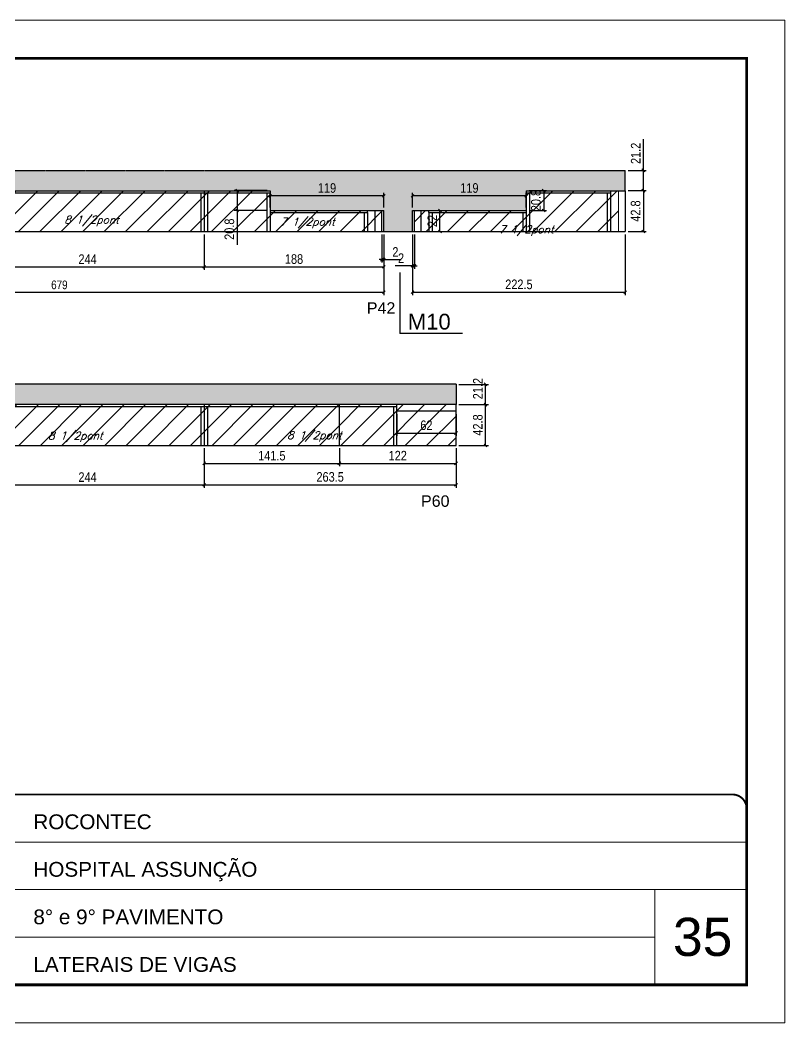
# Model space of a CAD drawing. Extents: x -20960 to -5926, y -2106 to 21915.
# Drawn here: x -8352 to -7552, y 11677 to 12727 of the extents above; entities that cross this region are included whole.
import ezdxf

# ---------------------------------------------------------------- set-up
doc = ezdxf.new("R2010")
doc.units = 0
doc.linetypes.add('CONTINUO', pattern=[0])
doc.linetypes.add('DASHED', pattern=[0.75, 0.5, -0.25])
for name, color, linetype in [('5', 5, 'Continuous'), ('COTA', 241, 'Continuous'), ('NOMENCLATURA', 7, 'Continuous'), ('Painéis', 200, 'Continuous'), ('SARR_2.2x7', 40, 'Continuous'), ('SARR_3.5x7', 81, 'Continuous'), ('texto', 7, 'Continuous')]:
    doc.layers.add(name, color=color, linetype=linetype)
for name, color, linetype, lineweight in [('CARIMBO', 255, 'Continuous', 9), ('Folhas', 255, 'Continuous', 9), ('Hachura', 251, 'Continuous', 9), ('Sarr 2.2x7', 40, 'Continuous', 9), ('SARRAFO DE PRESSAO', 251, 'DASHED', 9)]:
    doc.layers.add(name, color=color, linetype=linetype, lineweight=lineweight)
doc.styles.add('ARIAL', font='arial.ttf')
doc.styles.add('COTA TECNICA', font='techl___.ttf', dxfattribs={"height": 10})
doc.styles.add('COTA TECNICA-50', font='techl___.ttf', dxfattribs={"height": 9})
doc.styles.add('Romans', font='romans.shx')
doc.styles.get("Standard").update_dxf_attribs({"font": 'arial.ttf'})
doc.dimstyles.new('COTA PAINEL-50', dxfattribs={"dimtxt": 9, "dimasz": 3, "dimexe": 3, "dimexo": 3, "dimgap": 3, "dimtad": 1, "dimdec": 1, "dimzin": 12, "dimdsep": 46, "dimtxsty": 'COTA TECNICA-50', "dimblk1": 'OBLIQUE', "dimblk2": 'OBLIQUE', "dimsah": 1, "dimcen": 0.9, "dimclrd": 4, "dimclre": 4, "dimclrt": 240, "dimadec": 1, "dimazin": 3, "dimtfac": 1, "dimtdec": 1, "dimtmove": 0, "dimatfit": 3, "dimfxl": 1, "dimtolj": 1, "dimtzin": 12, "dimarcsym": 0})
doc.dimstyles.new('PAINEL', dxfattribs={"dimtxt": 10, "dimasz": 3, "dimexe": 3, "dimexo": 3, "dimgap": 3, "dimtad": 1, "dimdec": 1, "dimzin": 12, "dimdsep": 46, "dimtxsty": 'COTA TECNICA', "dimblk1": 'OBLIQUE', "dimblk2": 'OBLIQUE', "dimsah": 1, "dimcen": 0.9, "dimclrd": 4, "dimclre": 4, "dimclrt": 240, "dimadec": 1, "dimazin": 3, "dimtfac": 1, "dimtdec": 1, "dimtmove": 0, "dimatfit": 3, "dimfxl": 1, "dimtolj": 1, "dimtzin": 12, "dimarcsym": 0})
pattern_1 = [(45, (3170, 2297.15), (-11.22532, 11.22532), [])]

# ---------------------------------------------------------------- blocks, each defined once
blk = doc.blocks.new('9999999999')
at = {"color": 30, "linetype": 'CONTINUO'}
for p, q in [((98564.6, 34379.6), (99584, 34379.6)), ((98564.6, 34329.8), (99488, 34329.8)), ((99584, 34329.8), (99488, 34329.8)), ((99488, 34329.8), (99488, 34230.2)), ((98564.6, 34280), (99488, 34280))]:
    blk.add_line(p, q, dxfattribs=at)
at = {"color": 30, "linetype": 'CONTINUO', "const_width": 2}
blk.add_lwpolyline([(99584, 34230.2), (99584, 34414.4, 0.414214), (99569, 34429.4), (98229, 34429.4, 0.414214), (98214, 34414.4), (98214, 34245.2, 0.414214), (98229, 34230.2), (99584, 34230.2)], format="xyb", dxfattribs=at)
at = {"layer": 'Folhas'}
blk.add_lwpolyline([(98139, 34190.2), (99624, 34190.2), (99624, 35240.2), (98139, 35240.2)], close=True, dxfattribs=at)
at = {"layer": 'Folhas', "color": 30, "const_width": 3}
blk.add_lwpolyline([(98214, 34230.2), (99584, 34230.2), (99584, 35200.2), (98214, 35200.2)], close=True, dxfattribs=at)
at = {"color": 7, "linetype": 'Continuous', "ltscale": 5, "style": 'ARIAL'}
for s, height, p in [('ROCONTEC', 15.48, (98837.7, 34393.1)), ('HOSPITAL ASSUNÇÃO', 15.483, (98837.7, 34343.3)), ('8° e 9° PAVIMENTO', 15.483, (98837.7, 34293.5)), ('LATERAIS DE VIGAS', 15.483, (98837.7, 34243.7))]:
    blk.add_text(s, height=height, dxfattribs=at).set_placement(p)
blk = doc.blocks.new('_Oblique')
at = {"color": 0, "linetype": 'ByBlock', "lineweight": -2}
blk.add_line((-0.5, -0.5), (0.5, 0.5), dxfattribs=at)
blk = doc.blocks.new('*D7624')
at = {"layer": 'COTA', "color": 4, "linetype": 'ByBlock', "lineweight": -2, "transparency": 16777216}
for p, q in [((-8159.6, 12502.4), (-8159.6, 12465.4)), ((-7971.6, 12502.4), (-7971.6, 12465.4)), ((-8159.6, 12468.4), (-7971.6, 12468.4))]:
    blk.add_line(p, q, dxfattribs=at)
at = {"layer": 'Defpoints', "color": 0, "linetype": 'ByBlock', "transparency": 16777216}
for p in [(-8159.6, 12505.4), (-7971.6, 12505.4), (-7971.6, 12468.4)]:
    blk.add_point(p, dxfattribs=at)
at = {"layer": 'COTA', "color": 4, "linetype": 'ByBlock', "lineweight": -2, "transparency": 16777216, "xscale": 3, "yscale": 3, "zscale": 3, "rotation": 180}
blk.add_blockref('_Oblique', (-8159.6, 12468.4), dxfattribs=at)
at = {"layer": 'COTA', "color": 4, "linetype": 'ByBlock', "lineweight": -2, "transparency": 16777216, "xscale": 3, "yscale": 3, "zscale": 3}
blk.add_blockref('_Oblique', (-7971.6, 12468.4), dxfattribs=at)
at = {"layer": 'COTA', "color": 240, "linetype": 'ByBlock', "transparency": 16777216, "insert": (-8065.6, 12476.5), "char_height": 10, "attachment_point": 5, "style": 'COTA TECNICA'}
blk.add_mtext('\\A1;188', dxfattribs=at)
blk = doc.blocks.new('*D7567')
at = {"layer": 'COTA', "color": 4, "linetype": 'ByBlock', "lineweight": -2, "transparency": 16777216}
for p, q in [((-7941.6, 12502.4), (-7941.6, 12438.9)), ((-7719.1, 12502.4), (-7719.1, 12438.9)), ((-7941.6, 12441.9), (-7719.1, 12441.9))]:
    blk.add_line(p, q, dxfattribs=at)
at = {"layer": 'Defpoints', "color": 0, "linetype": 'ByBlock', "transparency": 16777216}
for p in [(-7941.6, 12505.4), (-7719.1, 12505.4), (-7719.1, 12441.9)]:
    blk.add_point(p, dxfattribs=at)
at = {"layer": 'COTA', "color": 4, "linetype": 'ByBlock', "lineweight": -2, "transparency": 16777216, "xscale": 3, "yscale": 3, "zscale": 3, "rotation": 180}
blk.add_blockref('_Oblique', (-7941.6, 12441.9), dxfattribs=at)
at = {"layer": 'COTA', "color": 4, "linetype": 'ByBlock', "lineweight": -2, "transparency": 16777216, "xscale": 3, "yscale": 3, "zscale": 3}
blk.add_blockref('_Oblique', (-7719.1, 12441.9), dxfattribs=at)
at = {"layer": 'COTA', "color": 240, "linetype": 'ByBlock', "transparency": 16777216, "insert": (-7830.3, 12450), "char_height": 10, "attachment_point": 5, "style": 'COTA TECNICA'}
blk.add_mtext('\\A1;222.5', dxfattribs=at)
blk = doc.blocks.new('*D7625')
at = {"layer": 'COTA', "color": 4, "linetype": 'ByBlock', "lineweight": -2, "transparency": 16777216}
for p, q in [((-7819.6, 12548.2), (-7801.4, 12548.2)), ((-7804.4, 12548.2), (-7804.4, 12527.4)), ((-7819.6, 12527.4), (-7801.4, 12527.4))]:
    blk.add_line(p, q, dxfattribs=at)
at = {"layer": 'Defpoints', "color": 0, "linetype": 'ByBlock', "transparency": 16777216}
for p in [(-7822.6, 12548.2), (-7822.6, 12527.4), (-7804.4, 12527.4)]:
    blk.add_point(p, dxfattribs=at)
at = {"layer": 'COTA', "color": 4, "linetype": 'ByBlock', "lineweight": -2, "transparency": 16777216, "xscale": 3, "yscale": 3, "zscale": 3}
for p, rotation in [((-7804.4, 12548.2), 90), ((-7804.4, 12527.4), 270)]:
    blk.add_blockref('_Oblique', p, dxfattribs=dict(at, rotation=rotation))
at = {"layer": 'COTA', "color": 240, "linetype": 'ByBlock', "transparency": 16777216, "insert": (-7812.5, 12537.8), "char_height": 10, "attachment_point": 5, "rotation": 90, "style": 'COTA TECNICA'}
blk.add_mtext('\\A1;20.8', dxfattribs=at)
blk = doc.blocks.new('*D7626')
at = {"layer": 'COTA', "color": 4, "linetype": 'ByBlock', "lineweight": -2, "transparency": 16777216}
for p, q in [((-7941.6, 12530.4), (-7941.6, 12545.8)), ((-7822.6, 12542.8), (-7941.6, 12542.8)), ((-7822.6, 12530.4), (-7822.6, 12545.8))]:
    blk.add_line(p, q, dxfattribs=at)
at = {"layer": 'Defpoints', "color": 0, "linetype": 'ByBlock', "transparency": 16777216}
for p in [(-7941.6, 12542.8), (-7941.6, 12527.4), (-7822.6, 12527.4)]:
    blk.add_point(p, dxfattribs=at)
at = {"layer": 'COTA', "color": 4, "linetype": 'ByBlock', "lineweight": -2, "transparency": 16777216, "xscale": 3, "yscale": 3, "zscale": 3, "rotation": 180}
blk.add_blockref('_Oblique', (-7941.6, 12542.8), dxfattribs=at)
at = {"layer": 'COTA', "color": 4, "linetype": 'ByBlock', "lineweight": -2, "transparency": 16777216, "xscale": 3, "yscale": 3, "zscale": 3}
blk.add_blockref('_Oblique', (-7822.6, 12542.8), dxfattribs=at)
at = {"layer": 'COTA', "color": 240, "linetype": 'ByBlock', "transparency": 16777216, "insert": (-7882.1, 12550.9), "char_height": 10, "attachment_point": 5, "style": 'COTA TECNICA'}
blk.add_mtext('\\A1;119', dxfattribs=at)
blk = doc.blocks.new('*D7599')
at = {"layer": 'COTA', "color": 4, "linetype": 'ByBlock', "lineweight": -2, "transparency": 16777216}
for p, q in [((-7973.6, 12502.4), (-7973.6, 12473)), ((-7971.6, 12502.4), (-7971.6, 12473)), ((-7973.6, 12476), (-7976.6, 12476)), ((-7973.6, 12476), (-7971.6, 12476)), ((-7971.6, 12476), (-7953.5, 12476))]:
    blk.add_line(p, q, dxfattribs=at)
at = {"layer": 'Defpoints', "color": 0, "linetype": 'ByBlock', "transparency": 16777216}
for p in [(-7973.6, 12505.4), (-7971.6, 12505.4), (-7971.6, 12476)]:
    blk.add_point(p, dxfattribs=at)
at = {"layer": 'COTA', "color": 4, "linetype": 'ByBlock', "lineweight": -2, "transparency": 16777216, "xscale": 3, "yscale": 3, "zscale": 3}
blk.add_blockref('_Oblique', (-7973.6, 12476), dxfattribs=at)
at = {"layer": 'COTA', "color": 4, "linetype": 'ByBlock', "lineweight": -2, "transparency": 16777216, "xscale": 3, "yscale": 3, "zscale": 3, "rotation": 180}
blk.add_blockref('_Oblique', (-7971.6, 12476), dxfattribs=at)
at = {"layer": 'COTA', "color": 240, "linetype": 'ByBlock', "transparency": 16777216, "insert": (-7959.5, 12484), "char_height": 10, "attachment_point": 5, "style": 'COTA TECNICA'}
blk.add_mtext('\\A1;2', dxfattribs=at)
blk = doc.blocks.new('*D7600')
at = {"layer": 'COTA', "color": 4, "linetype": 'ByBlock', "lineweight": -2, "transparency": 16777216}
for p, q in [((-7941.6, 12502.4), (-7941.6, 12466.5)), ((-7939.6, 12502.4), (-7939.6, 12466.5)), ((-7941.6, 12469.5), (-7959.7, 12469.5)), ((-7939.6, 12469.5), (-7941.6, 12469.5)), ((-7939.6, 12469.5), (-7936.6, 12469.5))]:
    blk.add_line(p, q, dxfattribs=at)
at = {"layer": 'Defpoints', "color": 0, "linetype": 'ByBlock', "transparency": 16777216}
for p in [(-7941.6, 12505.4), (-7939.6, 12505.4), (-7941.6, 12469.5)]:
    blk.add_point(p, dxfattribs=at)
at = {"layer": 'COTA', "color": 4, "linetype": 'ByBlock', "lineweight": -2, "transparency": 16777216, "xscale": 3, "yscale": 3, "zscale": 3}
blk.add_blockref('_Oblique', (-7941.6, 12469.5), dxfattribs=at)
at = {"layer": 'COTA', "color": 4, "linetype": 'ByBlock', "lineweight": -2, "transparency": 16777216, "xscale": 3, "yscale": 3, "zscale": 3, "rotation": 180}
blk.add_blockref('_Oblique', (-7939.6, 12469.5), dxfattribs=at)
at = {"layer": 'COTA', "color": 240, "linetype": 'ByBlock', "transparency": 16777216, "insert": (-7953.6, 12477.5), "char_height": 10, "attachment_point": 5, "style": 'COTA TECNICA'}
blk.add_mtext('\\A1;2', dxfattribs=at)
blk = doc.blocks.new('*D7601')
at = {"layer": 'COTA', "color": 4, "linetype": 'ByBlock', "lineweight": -2, "transparency": 16777216}
for p, q in [((-8090.6, 12530.4), (-8090.6, 12545.8)), ((-7971.6, 12542.8), (-8090.6, 12542.8)), ((-7971.6, 12530.4), (-7971.6, 12545.8))]:
    blk.add_line(p, q, dxfattribs=at)
at = {"layer": 'Defpoints', "color": 0, "linetype": 'ByBlock', "transparency": 16777216}
for p in [(-8090.6, 12542.8), (-8090.6, 12527.4), (-7971.6, 12527.4)]:
    blk.add_point(p, dxfattribs=at)
at = {"layer": 'COTA', "color": 4, "linetype": 'ByBlock', "lineweight": -2, "transparency": 16777216, "xscale": 3, "yscale": 3, "zscale": 3, "rotation": 180}
blk.add_blockref('_Oblique', (-8090.6, 12542.8), dxfattribs=at)
at = {"layer": 'COTA', "color": 4, "linetype": 'ByBlock', "lineweight": -2, "transparency": 16777216, "xscale": 3, "yscale": 3, "zscale": 3}
blk.add_blockref('_Oblique', (-7971.6, 12542.8), dxfattribs=at)
at = {"layer": 'COTA', "color": 240, "linetype": 'ByBlock', "transparency": 16777216, "insert": (-8031.1, 12550.9), "char_height": 10, "attachment_point": 5, "style": 'COTA TECNICA'}
blk.add_mtext('\\A1;119', dxfattribs=at)
blk = doc.blocks.new('*D7602')
at = {"layer": 'COTA', "color": 4, "linetype": 'ByBlock', "lineweight": -2, "transparency": 16777216}
for p, q in [((-8093.6, 12548.2), (-8128.1, 12548.2)), ((-8125.1, 12548.2), (-8125.1, 12527.4)), ((-8093.6, 12527.4), (-8128.1, 12527.4)), ((-8125.1, 12527.4), (-8125.1, 12491.3))]:
    blk.add_line(p, q, dxfattribs=at)
at = {"layer": 'Defpoints', "color": 0, "linetype": 'ByBlock', "transparency": 16777216}
for p in [(-8090.6, 12548.2), (-8125.1, 12527.4), (-8090.6, 12527.4)]:
    blk.add_point(p, dxfattribs=at)
at = {"layer": 'COTA', "color": 4, "linetype": 'ByBlock', "lineweight": -2, "transparency": 16777216, "xscale": 3, "yscale": 3, "zscale": 3}
for p, rotation in [((-8125.1, 12548.2), 90), ((-8125.1, 12527.4), 270)]:
    blk.add_blockref('_Oblique', p, dxfattribs=dict(at, rotation=rotation))
at = {"layer": 'COTA', "color": 240, "linetype": 'ByBlock', "transparency": 16777216, "insert": (-8133.2, 12507.8), "char_height": 10, "attachment_point": 5, "rotation": 90, "style": 'COTA TECNICA'}
blk.add_mtext('\\A1;20.8', dxfattribs=at)
blk = doc.blocks.new('*D7550')
at = {"layer": 'COTA', "color": 4, "linetype": 'ByBlock', "lineweight": -2, "transparency": 16777216}
for p, q in [((-7716.1, 12548.2), (-7697.1, 12548.2)), ((-7700.1, 12548.2), (-7700.1, 12505.4)), ((-7716.1, 12505.4), (-7697.1, 12505.4))]:
    blk.add_line(p, q, dxfattribs=at)
at = {"layer": 'Defpoints', "color": 0, "linetype": 'ByBlock', "transparency": 16777216}
for p in [(-7719.1, 12548.2), (-7719.1, 12505.4), (-7700.1, 12505.4)]:
    blk.add_point(p, dxfattribs=at)
at = {"layer": 'COTA', "color": 4, "linetype": 'ByBlock', "lineweight": -2, "transparency": 16777216, "xscale": 3, "yscale": 3, "zscale": 3}
for p, rotation in [((-7700.1, 12548.2), 90), ((-7700.1, 12505.4), 270)]:
    blk.add_blockref('_Oblique', p, dxfattribs=dict(at, rotation=rotation))
at = {"layer": 'COTA', "color": 240, "linetype": 'ByBlock', "transparency": 16777216, "insert": (-7708.2, 12526.8), "char_height": 10, "attachment_point": 5, "rotation": 90, "style": 'COTA TECNICA'}
blk.add_mtext('\\A1;42.8', dxfattribs=at)
blk = doc.blocks.new('*D7551')
at = {"layer": 'COTA', "color": 4, "linetype": 'ByBlock', "lineweight": -2, "transparency": 16777216}
for p, q in [((-7700.1, 12569.4), (-7700.1, 12602.1)), ((-7716.1, 12569.4), (-7697.1, 12569.4)), ((-7700.1, 12548.2), (-7700.1, 12569.4)), ((-7716.1, 12548.2), (-7697.1, 12548.2))]:
    blk.add_line(p, q, dxfattribs=at)
at = {"layer": 'Defpoints', "color": 0, "linetype": 'ByBlock', "transparency": 16777216}
for p in [(-7719.1, 12569.4), (-7700.1, 12569.4), (-7719.1, 12548.2)]:
    blk.add_point(p, dxfattribs=at)
at = {"layer": 'COTA', "color": 4, "linetype": 'ByBlock', "lineweight": -2, "transparency": 16777216, "xscale": 3, "yscale": 3, "zscale": 3}
for p, rotation in [((-7700.1, 12569.4), 90), ((-7700.1, 12548.2), 270)]:
    blk.add_blockref('_Oblique', p, dxfattribs=dict(at, rotation=rotation))
at = {"layer": 'COTA', "color": 240, "linetype": 'ByBlock', "transparency": 16777216, "insert": (-7708.1, 12587.2), "char_height": 10, "attachment_point": 5, "rotation": 90, "style": 'COTA TECNICA'}
blk.add_mtext('\\A1;21.2', dxfattribs=at)
blk = doc.blocks.new('*D7603')
at = {"layer": 'COTA', "color": 4, "linetype": 'ByBlock', "lineweight": -2, "transparency": 16777216}
for p, q in [((-8403.6, 12502.4), (-8403.6, 12465.4)), ((-8159.6, 12502.4), (-8159.6, 12465.4)), ((-8403.6, 12468.4), (-8159.6, 12468.4))]:
    blk.add_line(p, q, dxfattribs=at)
at = {"layer": 'Defpoints', "color": 0, "linetype": 'ByBlock', "transparency": 16777216}
for p in [(-8403.6, 12505.4), (-8159.6, 12505.4), (-8159.6, 12468.4)]:
    blk.add_point(p, dxfattribs=at)
at = {"layer": 'COTA', "color": 4, "linetype": 'ByBlock', "lineweight": -2, "transparency": 16777216, "xscale": 3, "yscale": 3, "zscale": 3, "rotation": 180}
blk.add_blockref('_Oblique', (-8403.6, 12468.4), dxfattribs=at)
at = {"layer": 'COTA', "color": 4, "linetype": 'ByBlock', "lineweight": -2, "transparency": 16777216, "xscale": 3, "yscale": 3, "zscale": 3}
blk.add_blockref('_Oblique', (-8159.6, 12468.4), dxfattribs=at)
at = {"layer": 'COTA', "color": 240, "linetype": 'ByBlock', "transparency": 16777216, "insert": (-8281.6, 12476.5), "char_height": 10, "attachment_point": 5, "style": 'COTA TECNICA'}
blk.add_mtext('\\A1;244', dxfattribs=at)
blk = doc.blocks.new('*D7604')
at = {"layer": 'COTA', "color": 4, "linetype": 'ByBlock', "lineweight": -2, "transparency": 16777216}
for p, q in [((-7921.6, 12527.4), (-7909.9, 12527.4)), ((-7912.9, 12505.4), (-7912.9, 12527.4)), ((-7921.6, 12505.4), (-7909.9, 12505.4))]:
    blk.add_line(p, q, dxfattribs=at)
at = {"layer": 'Defpoints', "color": 0, "linetype": 'ByBlock', "transparency": 16777216}
for p in [(-7924.6, 12527.4), (-7912.9, 12527.4), (-7924.6, 12505.4)]:
    blk.add_point(p, dxfattribs=at)
at = {"layer": 'COTA', "color": 4, "linetype": 'ByBlock', "lineweight": -2, "transparency": 16777216, "xscale": 3, "yscale": 3, "zscale": 3}
for p, rotation in [((-7912.9, 12527.4), 90), ((-7912.9, 12505.4), 270)]:
    blk.add_blockref('_Oblique', p, dxfattribs=dict(at, rotation=rotation))
at = {"layer": 'COTA', "color": 240, "linetype": 'ByBlock', "transparency": 16777216, "insert": (-7920.9, 12516.4), "char_height": 10, "attachment_point": 5, "rotation": 90, "style": 'COTA TECNICA'}
blk.add_mtext('\\A1;22', dxfattribs=at)
blk = doc.blocks.new('*D7605')
at = {"layer": 'COTA', "color": 4, "linetype": 'ByBlock', "lineweight": -2, "transparency": 16777216}
for p, q in [((-8650.6, 12502.4), (-8650.6, 12438.9)), ((-7971.6, 12502.4), (-7971.6, 12438.9)), ((-8650.6, 12441.9), (-7971.6, 12441.9))]:
    blk.add_line(p, q, dxfattribs=at)
at = {"layer": 'Defpoints', "color": 0, "linetype": 'ByBlock', "transparency": 16777216}
for p in [(-8650.6, 12505.4), (-7971.6, 12505.4), (-7971.6, 12441.9)]:
    blk.add_point(p, dxfattribs=at)
at = {"layer": 'COTA', "color": 4, "linetype": 'ByBlock', "lineweight": -2, "transparency": 16777216, "xscale": 3, "yscale": 3, "zscale": 3, "rotation": 180}
blk.add_blockref('_Oblique', (-8650.6, 12441.9), dxfattribs=at)
at = {"layer": 'COTA', "color": 4, "linetype": 'ByBlock', "lineweight": -2, "transparency": 16777216, "xscale": 3, "yscale": 3, "zscale": 3}
blk.add_blockref('_Oblique', (-7971.6, 12441.9), dxfattribs=at)
at = {"layer": 'COTA', "color": 240, "linetype": 'ByBlock', "transparency": 16777216, "insert": (-8311.1, 12449.5), "char_height": 9, "attachment_point": 5, "style": 'COTA TECNICA-50'}
blk.add_mtext('\\A1;679', dxfattribs=at)
blk = doc.blocks.new('*D7607')
at = {"layer": 'COTA', "color": 4, "lineweight": -2, "ltscale": 25, "transparency": 16777216}
for p, q in [((-8403.6, 12278.4), (-8403.6, 12237.2)), ((-8159.6, 12278.4), (-8159.6, 12237.2)), ((-8403.6, 12240.2), (-8159.6, 12240.2))]:
    blk.add_line(p, q, dxfattribs=at)
at = {"layer": 'Defpoints', "color": 0, "ltscale": 25, "transparency": 16777216}
for p in [(-8403.6, 12281.4), (-8159.6, 12281.4), (-8159.6, 12240.2)]:
    blk.add_point(p, dxfattribs=at)
at = {"layer": 'COTA', "color": 4, "lineweight": -2, "ltscale": 25, "transparency": 16777216, "xscale": 3, "yscale": 3, "zscale": 3, "rotation": 180}
blk.add_blockref('_Oblique', (-8403.6, 12240.2), dxfattribs=at)
at = {"layer": 'COTA', "color": 4, "lineweight": -2, "ltscale": 25, "transparency": 16777216, "xscale": 3, "yscale": 3, "zscale": 3}
blk.add_blockref('_Oblique', (-8159.6, 12240.2), dxfattribs=at)
at = {"layer": 'COTA', "color": 240, "ltscale": 25, "transparency": 16777216, "insert": (-8281.6, 12248.3), "char_height": 10, "attachment_point": 5, "style": 'COTA TECNICA'}
blk.add_mtext('\\A1;244', dxfattribs=at)
blk = doc.blocks.new('*D7608')
at = {"layer": 'COTA', "color": 4, "lineweight": -2, "ltscale": 25, "transparency": 16777216}
for p, q in [((-8159.6, 12278.4), (-8159.6, 12237.2)), ((-7896.1, 12278.4), (-7896.1, 12237.2)), ((-8159.6, 12240.2), (-7896.1, 12240.2))]:
    blk.add_line(p, q, dxfattribs=at)
at = {"layer": 'Defpoints', "color": 0, "ltscale": 25, "transparency": 16777216}
for p in [(-8159.6, 12281.4), (-7896.1, 12281.4), (-7896.1, 12240.2)]:
    blk.add_point(p, dxfattribs=at)
at = {"layer": 'COTA', "color": 4, "lineweight": -2, "ltscale": 25, "transparency": 16777216, "xscale": 3, "yscale": 3, "zscale": 3, "rotation": 180}
blk.add_blockref('_Oblique', (-8159.6, 12240.2), dxfattribs=at)
at = {"layer": 'COTA', "color": 4, "lineweight": -2, "ltscale": 25, "transparency": 16777216, "xscale": 3, "yscale": 3, "zscale": 3}
blk.add_blockref('_Oblique', (-7896.1, 12240.2), dxfattribs=at)
at = {"layer": 'COTA', "color": 240, "ltscale": 25, "transparency": 16777216, "insert": (-8027.8, 12248.4), "char_height": 10, "attachment_point": 5, "style": 'COTA TECNICA'}
blk.add_mtext('\\A1;263.5', dxfattribs=at)
blk = doc.blocks.new('*D7609')
at = {"layer": 'COTA', "color": 4, "lineweight": -2, "ltscale": 25, "transparency": 16777216}
for p, q in [((-8159.6, 12278.4), (-8159.6, 12259.6)), ((-8018.1, 12278.4), (-8018.1, 12259.6)), ((-8159.6, 12262.6), (-8018.1, 12262.6))]:
    blk.add_line(p, q, dxfattribs=at)
at = {"layer": 'Defpoints', "color": 0, "ltscale": 25, "transparency": 16777216}
for p in [(-8159.6, 12281.4), (-8018.1, 12281.4), (-8018.1, 12262.6)]:
    blk.add_point(p, dxfattribs=at)
at = {"layer": 'COTA', "color": 4, "lineweight": -2, "ltscale": 25, "transparency": 16777216, "xscale": 3, "yscale": 3, "zscale": 3, "rotation": 180}
blk.add_blockref('_Oblique', (-8159.6, 12262.6), dxfattribs=at)
at = {"layer": 'COTA', "color": 4, "lineweight": -2, "ltscale": 25, "transparency": 16777216, "xscale": 3, "yscale": 3, "zscale": 3}
blk.add_blockref('_Oblique', (-8018.1, 12262.6), dxfattribs=at)
at = {"layer": 'COTA', "color": 240, "ltscale": 25, "transparency": 16777216, "insert": (-8088.8, 12270.7), "char_height": 10, "attachment_point": 5, "style": 'COTA TECNICA'}
blk.add_mtext('\\A1;141.5', dxfattribs=at)
blk = doc.blocks.new('*D7610')
at = {"layer": 'COTA', "color": 4, "lineweight": -2, "ltscale": 25, "transparency": 16777216}
for p, q in [((-8018.1, 12278.4), (-8018.1, 12259.6)), ((-7896.1, 12278.4), (-7896.1, 12259.6)), ((-8018.1, 12262.6), (-7896.1, 12262.6))]:
    blk.add_line(p, q, dxfattribs=at)
at = {"layer": 'Defpoints', "color": 0, "ltscale": 25, "transparency": 16777216}
for p in [(-8018.1, 12281.4), (-7896.1, 12281.4), (-7896.1, 12262.6)]:
    blk.add_point(p, dxfattribs=at)
at = {"layer": 'COTA', "color": 4, "lineweight": -2, "ltscale": 25, "transparency": 16777216, "xscale": 3, "yscale": 3, "zscale": 3, "rotation": 180}
blk.add_blockref('_Oblique', (-8018.1, 12262.6), dxfattribs=at)
at = {"layer": 'COTA', "color": 4, "lineweight": -2, "ltscale": 25, "transparency": 16777216, "xscale": 3, "yscale": 3, "zscale": 3}
blk.add_blockref('_Oblique', (-7896.1, 12262.6), dxfattribs=at)
at = {"layer": 'COTA', "color": 240, "ltscale": 25, "transparency": 16777216, "insert": (-7957.1, 12270.7), "char_height": 10, "attachment_point": 5, "style": 'COTA TECNICA'}
blk.add_mtext('\\A1;122', dxfattribs=at)
blk = doc.blocks.new('*D7611')
at = {"layer": 'COTA', "color": 4, "lineweight": -2, "ltscale": 25, "transparency": 16777216}
for p, q in [((-7958.1, 12314.2), (-7958.1, 12291.4)), ((-7896.1, 12314.2), (-7896.1, 12291.4)), ((-7958.1, 12294.4), (-7896.1, 12294.4))]:
    blk.add_line(p, q, dxfattribs=at)
at = {"layer": 'Defpoints', "color": 0, "ltscale": 25, "transparency": 16777216}
for p in [(-7958.1, 12317.2), (-7896.1, 12317.2), (-7896.1, 12294.4)]:
    blk.add_point(p, dxfattribs=at)
at = {"layer": 'COTA', "color": 4, "lineweight": -2, "ltscale": 25, "transparency": 16777216, "xscale": 3, "yscale": 3, "zscale": 3, "rotation": 180}
blk.add_blockref('_Oblique', (-7958.1, 12294.4), dxfattribs=at)
at = {"layer": 'COTA', "color": 4, "lineweight": -2, "ltscale": 25, "transparency": 16777216, "xscale": 3, "yscale": 3, "zscale": 3}
blk.add_blockref('_Oblique', (-7896.1, 12294.4), dxfattribs=at)
at = {"layer": 'COTA', "color": 240, "ltscale": 25, "transparency": 16777216, "insert": (-7927.1, 12302.5), "char_height": 10, "attachment_point": 5, "style": 'COTA TECNICA'}
blk.add_mtext('\\A1;62', dxfattribs=at)
blk = doc.blocks.new('*D7612')
at = {"layer": 'COTA', "color": 4, "lineweight": -2, "ltscale": 25, "transparency": 16777216}
for p, q in [((-7893.1, 12345.4), (-7862.2, 12345.4)), ((-7865.2, 12324.2), (-7865.2, 12345.4)), ((-7893.1, 12324.2), (-7862.2, 12324.2))]:
    blk.add_line(p, q, dxfattribs=at)
at = {"layer": 'Defpoints', "color": 0, "ltscale": 25, "transparency": 16777216}
for p in [(-7896.1, 12345.4), (-7865.2, 12345.4), (-7896.1, 12324.2)]:
    blk.add_point(p, dxfattribs=at)
at = {"layer": 'COTA', "color": 4, "lineweight": -2, "ltscale": 25, "transparency": 16777216, "xscale": 3, "yscale": 3, "zscale": 3}
for p, rotation in [((-7865.2, 12345.4), 90), ((-7865.2, 12324.2), 270)]:
    blk.add_blockref('_Oblique', p, dxfattribs=dict(at, rotation=rotation))
at = {"layer": 'COTA', "color": 240, "ltscale": 25, "transparency": 16777216, "insert": (-7873.3, 12340.9), "char_height": 10, "attachment_point": 5, "rotation": 90, "style": 'COTA TECNICA'}
blk.add_mtext('\\A1;21.2', dxfattribs=at)
blk = doc.blocks.new('*D7613')
at = {"layer": 'COTA', "color": 4, "lineweight": -2, "ltscale": 25, "transparency": 16777216}
for p, q in [((-7893.1, 12324.2), (-7862.2, 12324.2)), ((-7865.2, 12281.4), (-7865.2, 12324.2)), ((-7893.1, 12281.4), (-7862.2, 12281.4))]:
    blk.add_line(p, q, dxfattribs=at)
at = {"layer": 'Defpoints', "color": 0, "ltscale": 25, "transparency": 16777216}
for p in [(-7896.1, 12324.2), (-7865.2, 12324.2), (-7896.1, 12281.4)]:
    blk.add_point(p, dxfattribs=at)
at = {"layer": 'COTA', "color": 4, "lineweight": -2, "ltscale": 25, "transparency": 16777216, "xscale": 3, "yscale": 3, "zscale": 3}
for p, rotation in [((-7865.2, 12324.2), 90), ((-7865.2, 12281.4), 270)]:
    blk.add_blockref('_Oblique', p, dxfattribs=dict(at, rotation=rotation))
at = {"layer": 'COTA', "color": 240, "ltscale": 25, "transparency": 16777216, "insert": (-7873.3, 12302.8), "char_height": 10, "attachment_point": 5, "rotation": 90, "style": 'COTA TECNICA'}
blk.add_mtext('\\A1;42.8', dxfattribs=at)

msp = doc.modelspace()

# ---------------------------------------------------------------- hatches: boundary and pattern name
at = {"layer": 'COTA', "linetype": 'ByBlock'}
h = msp.add_hatch(dxfattribs=at)
h.set_pattern_fill('AR-CONC', color=256, scale=0.03)
h.set_pattern_definition([(50, (-149357.7897, -18319.4516), (5.46554007, -0.47817257), [0.5715, -6.2865]), (355, (-149357.7897, -18319.4516), (-1.05730264, 5.73170536), [0.4572, -5.02921753]), (100.4514447, (-149357.334, -18319.4914), (4.40823741, 5.25353256), [0.48570026, -5.34270734]), (46.1842, (-149357.79, -18317.9276), (8.13237123, -1.26126984), [0.85725, -9.42975]), (96.6355576, (-149357.112, -18318.033), (7.122124, 7.42278374), [0.7285507, -8.01406824]), (351.184151, (-149357.79, -18317.9276), (7.122124, 7.42278374), [0.685799, -7.54379196]), (21, (-149357.0277, -18318.3086), (4.54843174, -3.06795595), [0.5715, -6.2865]), (326, (-149357.0277, -18318.3086), (1.85406085, 5.52563898), [0.4572, -5.0292]), (71.451445, (-149356.6487, -18318.564), (6.40249258, 2.45768307), [0.48570026, -5.34269813]), (37.5, (-149357.7897, -18319.4516), (0.092658098, 2.536651166), [0, -4.96824, 0, -5.1054, 0, -5.04825]), (7.5, (-149357.7897, -18319.4516), (2.004589875, 3.005417245), [0, -2.91084, 0, -4.85394, 0, -1.92405]), (327.5, (-149359.489, -18319.4516), (4.067717855, -0.17186232), [0, -1.905, 0, -5.9436, 0, -7.8867]), (317.5, (-149360.251, -18319.4516), (4.44387544, 0.76279473), [0, -2.4765, 0, -3.94716, 0, -5.6007])])
h.paths.add_polyline_path([(-8159.58, 12569.35), (-8650.58, 12569.35), (-8650.58, 12548.15), (-8159.58, 12548.15), (-8090.58, 12548.15), (-8090.58, 12527.35), (-7971.58, 12527.35), (-7971.58, 12505.48), (-7941.58, 12505.35), (-7941.58, 12527.35), (-7822.58, 12527.35), (-7822.58, 12548.15), (-7719.08, 12548.15), (-7719.08, 12569.35)])
h.paths.add_polyline_path([(-7802.66, 12521.04), (-7802.66, 12554.98), (-7823.24, 12554.98), (-7823.24, 12521.04)], flags=25)
h.paths.add_polyline_path([(-7893.77, 12541.03), (-7870.96, 12541.03), (-7870.96, 12561.62), (-7893.77, 12561.62)], flags=24)
h.paths.add_polyline_path([(-8042.77, 12541.03), (-8019.96, 12541.03), (-8019.96, 12561.62), (-8042.77, 12561.62)], flags=24)
h = msp.add_hatch(dxfattribs=at)
h.set_pattern_fill('AR-CONC', color=256, scale=0.03)
h.set_pattern_definition([(50, (-146174.2897, -15749.1443), (5.46554007, -0.47817257), [0.5715, -6.2865]), (355, (-146174.2897, -15749.1443), (-1.05730264, 5.73170536), [0.4572, -5.02921753]), (100.4514447, (-146173.834, -15749.184), (4.40823741, 5.25353256), [0.48570026, -5.34270734]), (46.1842, (-146174.29, -15747.62), (8.13237123, -1.26126984), [0.85725, -9.42975]), (96.6355576, (-146173.612, -15747.7254), (7.122124, 7.42278374), [0.7285507, -8.01406824]), (351.184151, (-146174.29, -15747.62), (7.122124, 7.42278374), [0.685799, -7.54379196]), (21, (-146173.5277, -15748.0013), (4.54843174, -3.06795595), [0.5715, -6.2865]), (326, (-146173.5277, -15748.0013), (1.85406085, 5.52563898), [0.4572, -5.0292]), (71.451445, (-146173.1487, -15748.257), (6.40249258, 2.45768307), [0.48570026, -5.34269813]), (37.5, (-146174.2897, -15749.1443), (0.092658098, 2.536651166), [0, -4.96824, 0, -5.1054, 0, -5.04825]), (7.5, (-146174.2897, -15749.1443), (2.004589875, 3.005417245), [0, -2.91084, 0, -4.85394, 0, -1.92405]), (327.5, (-146175.989, -15749.1443), (4.067717855, -0.17186232), [0, -1.905, 0, -5.9436, 0, -7.8867]), (317.5, (-146176.751, -15749.1443), (4.44387544, 0.76279473), [0, -2.4765, 0, -3.94716, 0, -5.6007])])
h.paths.add_polyline_path([(-7896.08, 12345.45), (-8647.58, 12345.45), (-8647.58, 12324.25), (-7896.08, 12324.25)])
at = {"layer": 'Hachura', "ltscale": 25}
h = msp.add_hatch(dxfattribs=at)
h.set_pattern_fill('ANSI31', color=256, scale=5)
h.set_pattern_definition(pattern_1)
h.paths.add_polyline_path([(-8159.58, 12505.35), (-8159.58, 12548.15), (-8403.58, 12548.15), (-8403.58, 12505.35)])
h = msp.add_hatch(dxfattribs=at)
h.set_pattern_fill('ANSI31', color=256, scale=5)
h.set_pattern_definition(pattern_1)
h.paths.add_polyline_path([(-8159.58, 12505.35), (-7973.58, 12505.35), (-7973.58, 12527.35), (-8090.58, 12527.35), (-8090.58, 12548.15), (-8159.58, 12548.15)])
h = msp.add_hatch(dxfattribs=at)
h.set_pattern_fill('ANSI31', color=256, scale=5)
h.set_pattern_definition(pattern_1)
h.paths.add_polyline_path([(-7726.08, 12505.35), (-7726.08, 12548.15), (-7822.58, 12548.15), (-7822.58, 12527.35), (-7939.58, 12527.35), (-7939.58, 12505.35), (-7822.58, 12505.35)])
h.paths.add_polyline_path([(-7802.66, 12521.04), (-7802.66, 12554.98), (-7823.24, 12554.98), (-7823.24, 12521.04)], flags=9)
h.paths.add_polyline_path([(-7910.97, 12506.12), (-7910.97, 12527.08), (-7931.55, 12527.08), (-7931.55, 12506.12)], flags=24)
h.paths.add_polyline_path([(-7859.45, 12498.37), (-7791.83, 12498.37), (-7786.33, 12514.34), (-7853.95, 12514.34)], flags=9)
h = msp.add_hatch(dxfattribs=at)
h.set_pattern_fill('ANSI31', color=256, scale=5)
h.set_pattern_definition(pattern_1)
h.paths.add_polyline_path([(-8159.58, 12281.45), (-8159.58, 12324.25), (-8403.58, 12324.25), (-8403.58, 12281.45)])
h = msp.add_hatch(dxfattribs=at)
h.set_pattern_fill('ANSI31', color=256, scale=5)
h.set_pattern_definition(pattern_1)
h.paths.add_polyline_path([(-8159.58, 12324.25), (-8159.58, 12281.45), (-8018.08, 12281.45), (-8018.08, 12324.25)])
h = msp.add_hatch(dxfattribs=at)
h.set_pattern_fill('ANSI31', color=256, scale=5)
h.set_pattern_definition(pattern_1)
h.paths.add_polyline_path([(-7896.08, 12281.45), (-7896.08, 12324.25), (-8018.08, 12324.25), (-8018.08, 12281.45)])

# ---------------------------------------------------------------- linework, layer by layer
at = {"layer": 'COTA', "linetype": 'DASHED', "ltscale": 0.3}
for p, q in [((-8650.58, 12569.35), (-8159.58, 12569.35)), ((-8159.58, 12569.35), (-7719.08, 12569.35)), ((-7971.58, 12505.48), (-7941.58, 12505.35))]:
    msp.add_line(p, q, dxfattribs=at)
at = {"layer": 'COTA', "linetype": 'ByBlock'}
for p, q in [((-7719.08, 12548.15), (-7719.08, 12569.35)), ((-8090.58, 12527.35), (-8090.58, 12505.35)), ((-7896.08, 12345.45), (-8647.58, 12345.45)), ((-7896.08, 12345.45), (-7896.08, 12324.25))]:
    msp.add_line(p, q, dxfattribs=at)
at = {"layer": 'NOMENCLATURA', "linetype": 'Continuous'}
for p in [(-7954.86, 12462.4), (-7889.41, 12398.58)]:
    msp.add_line(p, (-7955.01, 12398.58), dxfattribs=at)
at = {"layer": 'Painéis', "linetype": 'ByBlock'}
for p, q in [((-8650.58, 12548.15), (-8159.58, 12548.15)), ((-8159.58, 12548.15), (-8159.58, 12505.35)), ((-8159.58, 12548.15), (-8090.58, 12548.15)), ((-8159.58, 12548.15), (-8159.58, 12505.35)), ((-8090.58, 12548.15), (-8090.58, 12527.35)), ((-7822.58, 12548.15), (-7719.08, 12548.15)), ((-7822.58, 12548.15), (-7822.58, 12527.35)), ((-7719.08, 12548.15), (-7719.08, 12505.35)), ((-8090.58, 12527.35), (-7971.58, 12527.35)), ((-7973.58, 12505.35), (-7973.58, 12527.35)), ((-7971.58, 12505.35), (-7971.58, 12527.35)), ((-7941.58, 12527.35), (-7822.58, 12527.35)), ((-7941.58, 12505.35), (-7941.58, 12527.35)), ((-7939.58, 12505.35), (-7939.58, 12527.35)), ((-8484.58, 12505.35), (-8159.58, 12505.35)), ((-8159.58, 12505.35), (-7971.58, 12505.35)), ((-7941.58, 12505.35), (-7822.58, 12505.35)), ((-7822.58, 12505.35), (-7719.08, 12505.35))]:
    msp.add_line(p, q, dxfattribs=at)
at = {"layer": 'Painéis', "ltscale": 25}
for p, q in [((-7896.08, 12324.25), (-8647.58, 12324.25)), ((-8159.58, 12324.25), (-8159.58, 12281.45)), ((-8018.08, 12281.45), (-8018.08, 12324.25)), ((-7896.08, 12281.45), (-7896.08, 12324.25)), ((-8647.58, 12281.45), (-7896.08, 12281.45))]:
    msp.add_line(p, q, dxfattribs=at)
at = {"layer": 'Sarr 2.2x7'}
msp.add_line((-7726.08, 12548.15), (-7726.08, 12505.35), dxfattribs=at)
at = {"layer": 'SARR_2.2x7', "linetype": 'Continuous'}
for p, q in [((-7734.08, 12545.95), (-7734.08, 12548.15)), ((-8403.58, 12545.95), (-8159.58, 12545.95)), ((-8159.58, 12545.95), (-8090.58, 12545.95)), ((-7822.58, 12545.95), (-7734.08, 12545.95)), ((-7988.58, 12525.15), (-7988.58, 12527.35)), ((-7980.58, 12505.35), (-7980.58, 12527.35)), ((-7932.58, 12505.35), (-7932.58, 12527.35)), ((-7924.58, 12525.15), (-7924.58, 12527.35)), ((-8090.58, 12525.15), (-7988.58, 12525.15)), ((-7924.58, 12525.15), (-7822.58, 12525.15)), ((-8403.58, 12322.05), (-8159.58, 12322.05)), ((-8159.58, 12322.05), (-7958.08, 12322.05)), ((-7896.08, 12317.25), (-7958.08, 12317.25))]:
    msp.add_line(p, q, dxfattribs=at)
at = {"layer": 'SARR_3.5x7'}
for p, q in [((-8163.08, 12545.95), (-8163.08, 12505.35)), ((-8156.13, 12545.95), (-8156.13, 12505.35)), ((-8094.04, 12545.95), (-8094.04, 12505.35)), ((-7819.08, 12545.95), (-7819.08, 12505.35)), ((-7737.58, 12505.35), (-7737.58, 12545.95)), ((-7734.08, 12505.35), (-7734.08, 12545.95)), ((-7822.58, 12527.35), (-7822.58, 12505.35)), ((-7992.08, 12525.15), (-7992.08, 12505.35)), ((-7988.58, 12525.15), (-7988.58, 12505.35)), ((-7924.58, 12525.15), (-7924.58, 12505.35)), ((-7921.13, 12525.15), (-7921.13, 12505.35)), ((-7826.08, 12525.15), (-7826.08, 12505.35)), ((-8163.08, 12322.05), (-8163.08, 12281.45)), ((-8156.08, 12322.05), (-8156.08, 12281.45)), ((-7961.54, 12322.05), (-7961.54, 12281.45)), ((-7958.08, 12281.45), (-7958.08, 12324.25))]:
    msp.add_line(p, q, dxfattribs=at)

# ---------------------------------------------------------------- block references
at = {"layer": 'SARRAFO DE PRESSAO', "color": 6, "linetype": 'ByBlock'}
msp.add_blockref('9999999999', (-107175.98, -22513.42), dxfattribs=at)

# ---------------------------------------------------------------- texts
at = {"layer": '5', "linetype": 'Continuous'}
for s, p in [('P42', (-7989.44, 12419.33)), ('P60', (-7932.74, 12217.16))]:
    msp.add_text(s, height=12, rotation=359.99996, dxfattribs=at).set_placement(p)
at = {"layer": 'CARIMBO', "style": 'ARIAL'}
msp.add_text('35', height=40, dxfattribs=at).set_placement((-7669.14, 11746.93))
at = {"layer": 'NOMENCLATURA', "linetype": 'Continuous'}
msp.add_text('M10', height=16.5, dxfattribs=at).set_placement((-7946.51, 12402.78))
at = {"layer": 'texto', "color": 2, "char_height": 8, "attachment_point": 5, "style": 'Romans'}
for s, insert in [('{\\Q19;\\C256;8 1/2pont}', (-8277.39, 12516.49)), ('{\\Q19;\\C256;7 1/2pont}', (-8051.53, 12514.29)), ('{\\Q19;\\C256;7 1/2pont}', (-7822.58, 12506.35)), ('{\\Q19;\\C256;8 1/2pont}', (-8294.38, 12290.41)), ('{\\Q19;\\C256;8 1/2pont}', (-8044.23, 12290.82))]:
    msp.add_mtext(s, dxfattribs=dict(at, insert=insert))

# ---------------------------------------------------------------- dimensions: what is measured, and where the dimension line sits
at = {"layer": 'COTA', "linetype": 'ByBlock'}
for base, p1, p2, picture, middle in [((-7700.06, 12569.35), (-7719.08, 12548.15), (-7719.08, 12569.35), '*D7551', (-7708.12, 12587.22)), ((-8125.08, 12527.35), (-8090.58, 12548.15), (-8090.58, 12527.35), '*D7602', (-8133.21, 12507.83)), ((-7700.06, 12505.35), (-7719.08, 12548.15), (-7719.08, 12505.35), '*D7550', (-7708.16, 12526.75)), ((-7912.9, 12527.35), (-7924.58, 12505.35), (-7924.58, 12527.35), '*D7604', (-7920.9, 12516.35))]:
    dim = msp.add_linear_dim(base=base, p1=p1, p2=p2, angle=90, dimstyle='PAINEL', dxfattribs=at)
    dim.commit()
    dim.dimension.update_dxf_attribs({"geometry": picture, "text_midpoint": middle})
for base, p1, p2, picture, middle in [((-8090.58, 12542.82), (-7971.58, 12527.35), (-8090.58, 12527.35), '*D7601', (-8031.08, 12542.82)), ((-7941.58, 12542.82), (-7822.58, 12527.35), (-7941.58, 12527.35), '*D7626', (-7882.08, 12542.82)), ((-7971.58, 12476.01), (-7973.58, 12505.35), (-7971.58, 12505.35), '*D7599', (-7959.53, 12476.01)), ((-7941.58, 12469.46), (-7939.58, 12505.35), (-7941.58, 12505.35), '*D7600', (-7953.64, 12469.46))]:
    dim = msp.add_linear_dim(base=base, p1=p1, p2=p2, dimstyle='PAINEL', dxfattribs=at)
    dim.commit()
    dim.dimension.update_dxf_attribs({"geometry": picture, "text_midpoint": middle, "dimtype": 160})
dim = msp.add_linear_dim(base=(-7804.36, 12527.35), p1=(-7822.58, 12548.15), p2=(-7822.58, 12527.35), angle=90, dimstyle='PAINEL', dxfattribs=at)
dim.commit()
dim.dimension.update_dxf_attribs({"geometry": '*D7625', "text_midpoint": (-7804.36, 12537.75), "dimtype": 160})
for base, p1, p2, dimstyle, override, picture, middle in [((-7971.58, 12441.93), (-8650.58, 12505.35), (-7971.58, 12505.35), 'COTA PAINEL-50', {"dimarcsym": 1}, '*D7605', (-8311.08, 12449.54)), ((-8159.58, 12468.4), (-8403.58, 12505.35), (-8159.58, 12505.35), 'PAINEL', {"dimtmove": 1}, '*D7603', (-8281.58, 12476.47)), ((-7719.08, 12441.93), (-7941.58, 12505.35), (-7719.08, 12505.35), 'PAINEL', {"dimtmove": 1}, '*D7567', (-7830.33, 12450.04))]:
    dim = msp.add_linear_dim(base=base, p1=p1, p2=p2, dimstyle=dimstyle, override=override, dxfattribs=at)
    dim.commit()
    dim.dimension.update_dxf_attribs({"geometry": picture, "text_midpoint": middle})
dim = msp.add_linear_dim(base=(-7971.58, 12468.4), p1=(-8159.58, 12505.35), p2=(-7971.58, 12505.35), dimstyle='PAINEL', dxfattribs=at)
dim.commit()
dim.dimension.update_dxf_attribs({"geometry": '*D7624', "text_midpoint": (-8065.58, 12476.49)})
at = {"layer": 'COTA', "ltscale": 25}
dim = msp.add_linear_dim(base=(-7865.21, 12345.45), p1=(-7896.08, 12324.25), p2=(-7896.08, 12345.45), angle=90, dimstyle='PAINEL', dxfattribs=at)
dim.commit()
dim.dimension.update_dxf_attribs({"geometry": '*D7612', "text_midpoint": (-7865.21, 12340.86), "dimtype": 160})
for base, p1, p2, picture, middle in [((-7896.08, 12294.43), (-7958.08, 12317.25), (-7896.08, 12317.25), '*D7611', (-7927.08, 12302.54)), ((-8018.08, 12262.64), (-8159.58, 12281.45), (-8018.08, 12281.45), '*D7609', (-8088.83, 12270.75))]:
    dim = msp.add_linear_dim(base=base, p1=p1, p2=p2, dimstyle='PAINEL', dxfattribs=at)
    dim.commit()
    dim.dimension.update_dxf_attribs({"geometry": picture, "text_midpoint": middle})
dim = msp.add_linear_dim(base=(-7865.21, 12324.25), p1=(-7896.08, 12281.45), p2=(-7896.08, 12324.25), angle=90, dimstyle='PAINEL', dxfattribs=at)
dim.commit()
dim.dimension.update_dxf_attribs({"geometry": '*D7613', "text_midpoint": (-7873.3, 12302.85)})
for base, p1, p2, picture, middle in [((-8159.58, 12240.18), (-8403.58, 12281.45), (-8159.58, 12281.45), '*D7607', (-8281.58, 12248.25)), ((-7896.08, 12240.18), (-8159.58, 12281.45), (-7896.08, 12281.45), '*D7608', (-8027.83, 12248.4)), ((-7896.08, 12262.64), (-8018.08, 12281.45), (-7896.08, 12281.45), '*D7610', (-7957.08, 12270.7))]:
    dim = msp.add_linear_dim(base=base, p1=p1, p2=p2, dimstyle='PAINEL', override={"dimtmove": 1}, dxfattribs=at)
    dim.commit()
    dim.dimension.update_dxf_attribs({"geometry": picture, "text_midpoint": middle})

doc.saveas('drawing.dxf')
